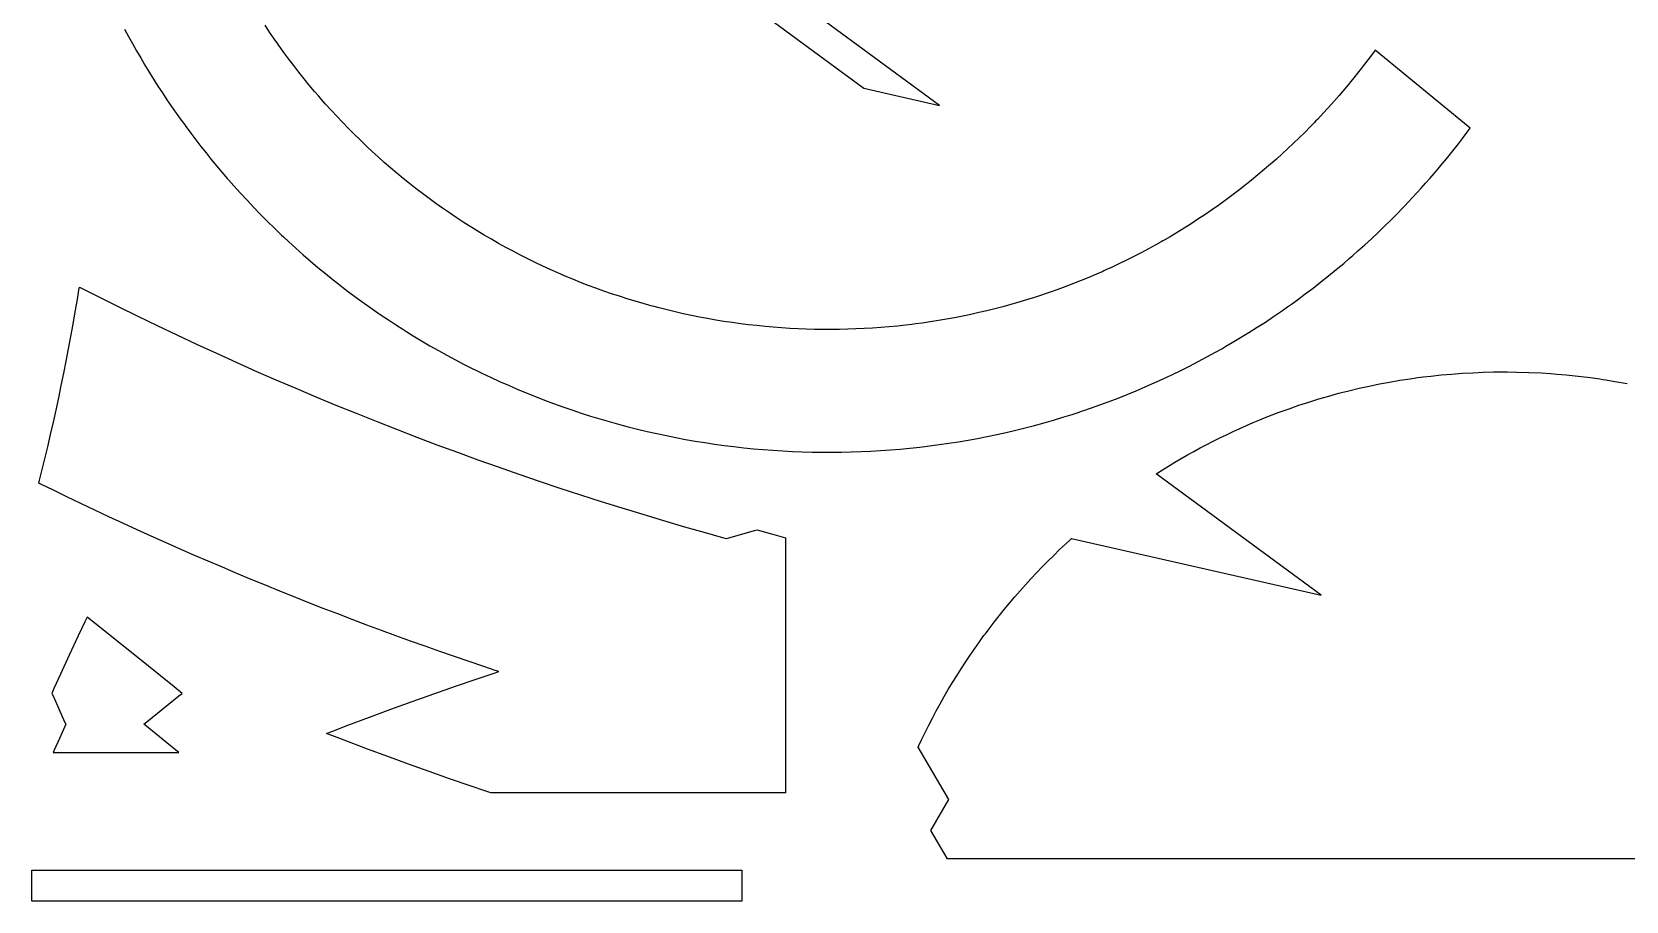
# Model space of a CAD drawing. Extents: x 0 to 1075, y 886 to 1633.
# Drawn here: x 0 to 584, y 886 to 1204 of the extents above; entities that cross this region are included whole.
import ezdxf

# ---------------------------------------------------------------- set-up
doc = ezdxf.new("R2010")
doc.units = 0
doc.header["$MEASUREMENT"] = 0
doc.layers.get('0').update_dxf_attribs({"true_color": 0xffffff})

msp = doc.modelspace()

# ---------------------------------------------------------------- linework, layer by layer
at = {"color": 0}
for p, q in [((104.635, 1330.66), (304.714, 1183.34)), ((332.378, 1177.05), (124.755, 1329.92)), ((33.9565, 1204.98), (35.3894, 1202.32)), ((87.044, 1203.91), (85.3722, 1206.42)), ((88.7467, 1201.42), (87.044, 1203.91)), ((35.3894, 1202.32), (36.85, 1199.67)), ((36.85, 1199.67), (38.3382, 1197.04)), ((38.3382, 1197.04), (39.8537, 1194.42)), ((90.0428, 1199.56), (88.7467, 1201.42)), ((90.4799, 1198.95), (90.0428, 1199.56)), ((90.9208, 1198.33), (90.4799, 1198.95)), ((92.2589, 1196.48), (90.9208, 1198.33)), ((491.889, 1197.31), (491.267, 1196.45)), ((526.69, 1168.65), (491.889, 1197.31)), ((39.8537, 1194.42), (41.3965, 1191.82)), ((41.3965, 1191.82), (42.5707, 1189.88)), ((94.0675, 1194.03), (92.2589, 1196.48)), ((95.9057, 1191.61), (94.0675, 1194.03)), ((97.7731, 1189.21), (95.9057, 1191.61)), ((489.369, 1193.89), (486.793, 1190.51)), ((491.267, 1196.45), (489.369, 1193.89)), ((42.5707, 1189.88), (42.9665, 1189.23)), ((42.9665, 1189.23), (43.3604, 1188.59)), ((43.3604, 1188.59), (44.5557, 1186.68)), ((44.5557, 1186.68), (46.1711, 1184.14)), ((99.6694, 1186.83), (97.7731, 1189.21)), ((101.595, 1184.48), (99.6694, 1186.83)), ((484.158, 1187.18), (481.467, 1183.9)), ((486.793, 1190.51), (484.158, 1187.18)), ((46.1711, 1184.14), (47.8125, 1181.62)), ((47.8125, 1181.62), (49.48, 1179.11)), ((103.548, 1182.14), (101.595, 1184.48)), ((105.032, 1180.41), (103.548, 1182.14)), ((105.531, 1179.83), (105.032, 1180.41)), ((106.03, 1179.26), (105.531, 1179.83)), ((304.714, 1183.34), (332.378, 1177.05)), ((478.718, 1180.66), (475.915, 1177.47)), ((481.467, 1183.9), (478.718, 1180.66)), ((49.48, 1179.11), (51.1732, 1176.62)), ((51.1732, 1176.62), (52.8921, 1174.15)), ((52.8921, 1174.15), (54.6364, 1171.7)), ((107.541, 1177.55), (106.03, 1179.26)), ((109.578, 1175.29), (107.541, 1177.55)), ((111.643, 1173.06), (109.578, 1175.29)), ((473.057, 1174.33), (470.879, 1172)), ((475.915, 1177.47), (473.057, 1174.33)), ((54.6364, 1171.7), (55.9606, 1169.87)), ((55.9606, 1169.87), (56.4063, 1169.26)), ((56.4063, 1169.26), (56.8554, 1168.65)), ((56.8554, 1168.65), (58.2154, 1166.82)), ((113.734, 1170.85), (111.643, 1173.06)), ((115.852, 1168.66), (113.734, 1170.85)), ((117.997, 1166.51), (115.852, 1168.66)), ((468.157, 1169.18), (466.149, 1167.16)), ((469.65, 1170.72), (468.157, 1169.18)), ((470.144, 1171.23), (469.65, 1170.72)), ((470.879, 1172), (470.144, 1171.23)), ((525.283, 1166.76), (526.34, 1168.17)), ((526.34, 1168.17), (526.69, 1168.65)), ((58.2154, 1166.82), (60.0494, 1164.41)), ((60.0494, 1164.41), (61.9081, 1162.01)), ((61.9081, 1162.01), (63.7911, 1159.63)), ((120.168, 1164.38), (117.997, 1166.51)), ((121.812, 1162.79), (120.168, 1164.38)), ((122.365, 1162.27), (121.812, 1162.79)), ((122.912, 1161.75), (122.365, 1162.27)), ((462.061, 1163.18), (459.985, 1161.22)), ((464.117, 1165.16), (462.061, 1163.18)), ((466.149, 1167.16), (464.117, 1165.16)), ((520.971, 1161.15), (522.422, 1163.01)), ((522.422, 1163.01), (523.861, 1164.88)), ((523.861, 1164.88), (525.283, 1166.76)), ((63.7911, 1159.63), (65.6983, 1157.27)), ((65.6983, 1157.27), (67.6297, 1154.93)), ((124.567, 1160.21), (122.912, 1161.75)), ((126.794, 1158.18), (124.567, 1160.21)), ((129.046, 1156.17), (126.794, 1158.18)), ((131.323, 1154.2), (129.046, 1156.17)), ((455.764, 1157.38), (454.16, 1155.96)), ((457.885, 1159.29), (455.764, 1157.38)), ((459.985, 1161.22), (457.885, 1159.29)), ((516.524, 1155.66), (518.021, 1157.48)), ((518.021, 1157.48), (519.503, 1159.31)), ((519.503, 1159.31), (520.971, 1161.15)), ((67.6297, 1154.93), (69.5851, 1152.61)), ((69.5851, 1152.61), (71.0667, 1150.88)), ((71.0667, 1150.88), (71.5644, 1150.31)), ((71.5644, 1150.31), (72.1543, 1149.63)), ((133.623, 1152.25), (131.323, 1154.2)), ((135.947, 1150.33), (133.623, 1152.25)), ((138.294, 1148.43), (135.947, 1150.33)), ((448.981, 1151.56), (446.625, 1149.63)), ((451.313, 1153.51), (448.981, 1151.56)), ((453.047, 1154.99), (451.313, 1153.51)), ((453.621, 1155.49), (453.047, 1154.99)), ((454.16, 1155.96), (453.621, 1155.49)), ((510.389, 1148.5), (511.944, 1150.27)), ((511.944, 1150.27), (513.485, 1152.06)), ((513.485, 1152.06), (515.011, 1153.85)), ((515.011, 1153.85), (516.524, 1155.66)), ((72.1543, 1149.63), (73.9406, 1147.61)), ((73.9406, 1147.61), (76.3492, 1144.94)), ((76.3492, 1144.94), (78.7899, 1142.3)), ((140.069, 1147.03), (138.294, 1148.43)), ((140.665, 1146.57), (140.069, 1147.03)), ((141.264, 1146.11), (140.665, 1146.57)), ((143.069, 1144.73), (141.264, 1146.11)), ((145.497, 1142.92), (143.069, 1144.73)), ((441.844, 1145.87), (439.421, 1144.03)), ((444.246, 1147.74), (441.844, 1145.87)), ((446.625, 1149.63), (444.246, 1147.74)), ((505.637, 1143.27), (507.236, 1145)), ((507.236, 1145), (508.819, 1146.75)), ((508.819, 1146.75), (510.389, 1148.5)), ((78.7899, 1142.3), (81.2624, 1139.68)), ((81.2624, 1139.68), (83.7665, 1137.1)), ((147.946, 1141.13), (145.497, 1142.92)), ((150.417, 1139.38), (147.946, 1141.13)), ((152.91, 1137.66), (150.417, 1139.38)), ((432.039, 1138.71), (429.55, 1137.01)), ((433.892, 1140.01), (432.039, 1138.71)), ((434.506, 1140.44), (433.892, 1140.01)), ((435.126, 1140.88), (434.506, 1140.44)), ((436.975, 1142.22), (435.126, 1140.88)), ((439.421, 1144.03), (436.975, 1142.22)), ((500.083, 1137.46), (501.824, 1139.24)), ((501.824, 1139.24), (502.4, 1139.84)), ((502.4, 1139.84), (502.808, 1140.27)), ((502.808, 1140.27), (504.026, 1141.55)), ((504.026, 1141.55), (505.637, 1143.27)), ((83.7665, 1137.1), (86.3018, 1134.55)), ((86.3018, 1134.55), (88.8682, 1132.03)), ((155.422, 1135.97), (152.91, 1137.66)), ((157.957, 1134.31), (155.422, 1135.97)), ((159.871, 1133.09), (157.957, 1134.31)), ((160.513, 1132.68), (159.871, 1133.09)), ((161.153, 1132.28), (160.513, 1132.68)), ((424.511, 1133.69), (421.963, 1132.08)), ((427.04, 1135.33), (424.511, 1133.69)), ((429.55, 1137.01), (427.04, 1135.33)), ((492.979, 1130.47), (495.374, 1132.77)), ((495.374, 1132.77), (497.742, 1135.1)), ((497.742, 1135.1), (500.083, 1137.46)), ((88.8682, 1132.03), (90.8122, 1130.16)), ((90.8122, 1130.16), (91.4653, 1129.55)), ((91.4653, 1129.55), (92.1126, 1128.93)), ((92.1126, 1128.93), (94.0697, 1127.11)), ((94.0697, 1127.11), (96.7036, 1124.71)), ((163.085, 1131.09), (161.153, 1132.28)), ((165.678, 1129.52), (163.085, 1131.09)), ((168.29, 1127.99), (165.678, 1129.52)), ((170.921, 1126.49), (168.29, 1127.99)), ((413.542, 1127.07), (411.561, 1125.95)), ((414.199, 1127.44), (413.542, 1127.07)), ((414.853, 1127.82), (414.199, 1127.44)), ((416.806, 1128.96), (414.853, 1127.82)), ((419.394, 1130.51), (416.806, 1128.96)), ((421.963, 1132.08), (419.394, 1130.51)), ((488.114, 1125.94), (490.56, 1128.19)), ((490.56, 1128.19), (492.979, 1130.47)), ((96.7036, 1124.71), (99.3665, 1122.34)), ((99.3665, 1122.34), (102.058, 1120)), ((173.569, 1125.03), (170.921, 1126.49)), ((176.236, 1123.59), (173.569, 1125.03)), ((178.921, 1122.19), (176.236, 1123.59)), ((180.944, 1121.17), (178.921, 1122.19)), ((181.622, 1120.83), (180.944, 1121.17)), ((403.542, 1121.68), (400.833, 1120.32)), ((406.232, 1123.07), (403.542, 1121.68)), ((408.906, 1124.5), (406.232, 1123.07)), ((411.561, 1125.95), (408.906, 1124.5)), ((482.468, 1120.94), (483.147, 1121.53)), ((483.147, 1121.53), (483.774, 1122.07)), ((483.774, 1122.07), (485.643, 1123.72)), ((485.643, 1123.72), (488.114, 1125.94)), ((102.058, 1120), (104.778, 1117.7)), ((104.778, 1117.7), (107.527, 1115.43)), ((107.527, 1115.43), (110.303, 1113.19)), ((182.299, 1120.49), (181.622, 1120.83)), ((184.336, 1119.5), (182.299, 1120.49)), ((187.067, 1118.2), (184.336, 1119.5)), ((189.811, 1116.93), (187.067, 1118.2)), ((192.571, 1115.7), (189.811, 1116.93)), ((195.346, 1114.51), (192.571, 1115.7)), ((389.842, 1115.23), (387.057, 1114.04)), ((391.922, 1116.14), (389.842, 1115.23)), ((392.612, 1116.45), (391.922, 1116.14)), ((393.304, 1116.76), (392.612, 1116.45)), ((395.369, 1117.71), (393.304, 1116.76)), ((398.11, 1119), (395.369, 1117.71)), ((400.833, 1120.32), (398.11, 1119)), ((474.876, 1114.6), (477.661, 1116.88)), ((477.661, 1116.88), (480.418, 1119.18)), ((480.418, 1119.18), (482.468, 1120.94)), ((16.6547, 1105.96), (17.21, 1109.36)), ((17.21, 1109.36), (17.3907, 1110.49)), ((17.3907, 1110.49), (19.1633, 1109.58)), ((19.1633, 1109.58), (24.4928, 1106.89)), ((110.303, 1113.19), (112.402, 1111.53)), ((112.402, 1111.53), (113.106, 1110.99)), ((113.106, 1110.99), (113.814, 1110.44)), ((113.814, 1110.44), (115.95, 1108.81)), ((198.135, 1113.35), (195.346, 1114.51)), ((200.936, 1112.22), (198.135, 1113.35)), ((203.753, 1111.13), (200.936, 1112.22)), ((206.582, 1110.07), (203.753, 1111.13)), ((209.424, 1109.05), (206.582, 1110.07)), ((375.776, 1109.64), (372.924, 1108.63)), ((378.617, 1110.69), (375.776, 1109.64)), ((381.444, 1111.77), (378.617, 1110.69)), ((384.257, 1112.89), (381.444, 1111.77)), ((387.057, 1114.04), (384.257, 1112.89)), ((466.36, 1107.98), (469.225, 1110.15)), ((469.225, 1110.15), (472.064, 1112.36)), ((472.064, 1112.36), (474.876, 1114.6)), ((15.8926, 1101.44), (16.6547, 1105.96)), ((24.4928, 1106.89), (31.6165, 1103.33)), ((115.95, 1108.81), (118.819, 1106.67)), ((118.819, 1106.67), (121.715, 1104.56)), ((121.715, 1104.56), (124.637, 1102.49)), ((212.278, 1108.06), (209.424, 1109.05)), ((215.144, 1107.11), (212.278, 1108.06)), ((218.024, 1106.19), (215.144, 1107.11)), ((220.914, 1105.31), (218.024, 1106.19)), ((223.815, 1104.46), (220.914, 1105.31)), ((225.999, 1103.85), (223.815, 1104.46)), ((226.728, 1103.65), (225.999, 1103.85)), ((227.462, 1103.45), (226.728, 1103.65)), ((358.501, 1104.1), (355.589, 1103.3)), ((361.406, 1104.93), (358.501, 1104.1)), ((364.3, 1105.81), (361.406, 1104.93)), ((367.185, 1106.71), (364.3, 1105.81)), ((369.34, 1107.41), (367.185, 1106.71)), ((370.057, 1107.65), (369.34, 1107.41)), ((370.775, 1107.89), (370.057, 1107.65)), ((372.924, 1108.63), (370.775, 1107.89)), ((459.822, 1103.22), (460.549, 1103.74)), ((460.549, 1103.74), (461.282, 1104.26)), ((461.282, 1104.26), (463.467, 1105.84)), ((463.467, 1105.84), (466.36, 1107.98)), ((15.1047, 1096.92), (15.8926, 1101.44)), ((31.6165, 1103.33), (38.7618, 1099.82)), ((38.7618, 1099.82), (45.9283, 1096.36)), ((124.637, 1102.49), (127.584, 1100.45)), ((127.584, 1100.45), (130.556, 1098.46)), ((130.556, 1098.46), (133.552, 1096.5)), ((229.669, 1102.87), (227.462, 1103.45)), ((232.619, 1102.12), (229.669, 1102.87)), ((235.576, 1101.42), (232.619, 1102.12)), ((238.54, 1100.74), (235.576, 1101.42)), ((241.511, 1100.11), (238.54, 1100.74)), ((244.489, 1099.51), (241.511, 1100.11)), ((247.472, 1098.95), (244.489, 1099.51)), ((250.461, 1098.43), (247.472, 1098.95)), ((253.456, 1097.94), (250.461, 1098.43)), ((256.454, 1097.49), (253.456, 1097.94)), ((328.989, 1097.75), (325.997, 1097.32)), ((331.974, 1098.22), (328.989, 1097.75)), ((334.951, 1098.73), (331.974, 1098.22)), ((337.924, 1099.27), (334.951, 1098.73)), ((340.888, 1099.86), (337.924, 1099.27)), ((343.844, 1100.47), (340.888, 1099.86)), ((346.793, 1101.13), (343.844, 1100.47)), ((349.733, 1101.82), (346.793, 1101.13)), ((352.665, 1102.54), (349.733, 1101.82)), ((355.589, 1103.3), (352.665, 1102.54)), ((448.731, 1095.76), (451.721, 1097.7)), ((451.721, 1097.7), (454.688, 1099.67)), ((454.688, 1099.67), (457.631, 1101.69)), ((457.631, 1101.69), (459.822, 1103.22)), ((13.4509, 1087.9), (14.2907, 1092.41)), ((14.2907, 1092.41), (15.1047, 1096.92)), ((45.9283, 1096.36), (53.1157, 1092.94)), ((53.1157, 1092.94), (60.3239, 1089.57)), ((133.552, 1096.5), (135.815, 1095.05)), ((135.815, 1095.05), (136.573, 1094.57)), ((136.573, 1094.57), (137.331, 1094.09)), ((137.331, 1094.09), (139.617, 1092.68)), ((139.617, 1092.68), (142.683, 1090.84)), ((259.457, 1097.07), (256.454, 1097.49)), ((262.465, 1096.7), (259.457, 1097.07)), ((265.478, 1096.36), (262.465, 1096.7)), ((268.493, 1096.05), (265.478, 1096.36)), ((271.511, 1095.79), (268.493, 1096.05)), ((274.533, 1095.56), (271.511, 1095.79)), ((277.558, 1095.36), (274.533, 1095.56)), ((280.585, 1095.21), (277.558, 1095.36)), ((283.612, 1095.09), (280.585, 1095.21)), ((286.643, 1095.01), (283.612, 1095.09)), ((289.674, 1094.96), (286.643, 1095.01)), ((292.706, 1094.95), (289.674, 1094.96)), ((295.739, 1094.98), (292.706, 1094.95)), ((298.771, 1095.05), (295.739, 1094.98)), ((301.804, 1095.15), (298.771, 1095.05)), ((304.836, 1095.29), (301.804, 1095.15)), ((307.868, 1095.47), (304.836, 1095.29)), ((310.897, 1095.68), (307.868, 1095.47)), ((313.926, 1095.94), (310.897, 1095.68)), ((316.953, 1096.23), (313.926, 1095.94)), ((319.978, 1096.55), (316.953, 1096.23)), ((322.246, 1096.82), (319.978, 1096.55)), ((323, 1096.92), (322.246, 1096.82)), ((323.75, 1097.01), (323, 1096.92)), ((325.997, 1097.32), (323.75, 1097.01)), ((439.617, 1090.16), (442.678, 1091.99)), ((442.678, 1091.99), (445.715, 1093.85)), ((445.715, 1093.85), (448.731, 1095.76)), ((12.5852, 1083.4), (13.4509, 1087.9)), ((60.3239, 1089.57), (67.5528, 1086.24)), ((67.5528, 1086.24), (74.8018, 1082.97)), ((142.683, 1090.84), (145.772, 1089.03)), ((145.772, 1089.03), (148.883, 1087.26)), ((148.883, 1087.26), (152.015, 1085.52)), ((430.275, 1084.88), (433.415, 1086.61)), ((433.415, 1086.61), (435.757, 1087.92)), ((435.757, 1087.92), (436.535, 1088.37)), ((436.535, 1088.37), (437.307, 1088.81)), ((437.307, 1088.81), (439.617, 1090.16)), ((11.6937, 1078.9), (12.5852, 1083.4)), ((74.8018, 1082.97), (82.0711, 1079.73)), ((152.015, 1085.52), (155.169, 1083.83)), ((155.169, 1083.83), (158.344, 1082.17)), ((158.344, 1082.17), (160.739, 1080.96)), ((160.739, 1080.96), (161.54, 1080.56)), ((161.54, 1080.56), (162.34, 1080.16)), ((162.34, 1080.16), (164.749, 1078.98)), ((420.733, 1079.95), (423.933, 1081.56)), ((423.933, 1081.56), (427.115, 1083.2)), ((427.115, 1083.2), (430.275, 1084.88)), ((9.8331, 1069.92), (10.7763, 1074.41)), ((10.7763, 1074.41), (11.6937, 1078.9)), ((82.0711, 1079.73), (89.3601, 1076.55)), ((89.3601, 1076.55), (96.6689, 1073.41)), ((164.749, 1078.98), (167.976, 1077.45)), ((167.976, 1077.45), (171.222, 1075.96)), ((171.222, 1075.96), (174.485, 1074.5)), ((174.485, 1074.5), (177.765, 1073.09)), ((407.736, 1073.94), (410.196, 1075.01)), ((410.196, 1075.01), (411.013, 1075.38)), ((411.013, 1075.38), (411.829, 1075.75)), ((411.829, 1075.75), (414.272, 1076.86)), ((414.272, 1076.86), (417.513, 1078.39)), ((417.513, 1078.39), (420.733, 1079.95)), ((489.765, 1074.23), (493.494, 1075)), ((493.494, 1075), (497.235, 1075.7)), ((497.235, 1075.7), (500.986, 1076.34)), ((500.986, 1076.34), (504.749, 1076.92)), ((504.749, 1076.92), (507.578, 1077.32)), ((507.578, 1077.32), (508.521, 1077.44)), ((508.521, 1077.44), (509.474, 1077.57)), ((509.474, 1077.57), (512.335, 1077.9)), ((512.335, 1077.9), (516.154, 1078.31)), ((516.154, 1078.31), (519.981, 1078.65)), ((519.981, 1078.65), (523.81, 1078.92)), ((523.81, 1078.92), (527.644, 1079.14)), ((527.644, 1079.14), (531.482, 1079.29)), ((531.482, 1079.29), (535.321, 1079.39)), ((535.321, 1079.39), (538.203, 1079.42)), ((538.203, 1079.42), (539.162, 1079.42)), ((539.162, 1079.42), (540.3, 1079.42)), ((540.3, 1079.42), (543.711, 1079.38)), ((543.711, 1079.38), (548.256, 1079.24)), ((548.256, 1079.24), (552.799, 1079.03)), ((552.799, 1079.03), (556.203, 1078.81)), ((556.203, 1078.81), (557.336, 1078.73)), ((557.336, 1078.73), (558.461, 1078.64)), ((558.461, 1078.64), (561.833, 1078.34)), ((561.833, 1078.34), (566.322, 1077.87)), ((566.322, 1077.87), (570.801, 1077.31)), ((570.801, 1077.31), (574.154, 1076.84)), ((574.154, 1076.84), (575.269, 1076.67)), ((575.269, 1076.67), (576.39, 1076.5)), ((576.39, 1076.5), (579.744, 1075.94)), ((579.744, 1075.94), (584.204, 1075.12)), ((8.864, 1065.44), (9.8331, 1069.92)), ((96.6689, 1073.41), (103.997, 1070.32)), ((103.997, 1070.32), (111.344, 1067.27)), ((177.765, 1073.09), (181.063, 1071.72)), ((181.063, 1071.72), (184.375, 1070.39)), ((184.375, 1070.39), (187.704, 1069.1)), ((187.704, 1069.1), (191.049, 1067.85)), ((391.103, 1067.33), (394.461, 1068.57)), ((394.461, 1068.57), (397.804, 1069.85)), ((397.804, 1069.85), (401.132, 1071.17)), ((401.132, 1071.17), (404.442, 1072.53)), ((404.442, 1072.53), (407.736, 1073.94)), ((467.66, 1068.38), (471.307, 1069.51)), ((471.307, 1069.51), (474.974, 1070.57)), ((474.974, 1070.57), (477.735, 1071.34)), ((477.735, 1071.34), (478.657, 1071.58)), ((478.657, 1071.58), (479.578, 1071.82)), ((479.578, 1071.82), (482.346, 1072.52)), ((482.346, 1072.52), (486.049, 1073.41)), ((486.049, 1073.41), (489.765, 1074.23)), ((7.8693, 1060.96), (8.864, 1065.44)), ((111.344, 1067.27), (118.711, 1064.27)), ((118.711, 1064.27), (126.096, 1061.32)), ((191.049, 1067.85), (194.408, 1066.64)), ((194.408, 1066.64), (197.783, 1065.47)), ((197.783, 1065.47), (201.172, 1064.34)), ((201.172, 1064.34), (204.576, 1063.26)), ((204.576, 1063.26), (207.993, 1062.22)), ((374.111, 1061.77), (377.533, 1062.8)), ((377.533, 1062.8), (380.943, 1063.87)), ((380.943, 1063.87), (383.492, 1064.69)), ((383.492, 1064.69), (384.34, 1064.98)), ((384.34, 1064.98), (385.189, 1065.26)), ((385.189, 1065.26), (387.729, 1066.13)), ((387.729, 1066.13), (391.103, 1067.33)), ((450.606, 1062.22), (453.267, 1063.28)), ((453.267, 1063.28), (456.833, 1064.64)), ((456.833, 1064.64), (460.422, 1065.95)), ((460.422, 1065.95), (464.031, 1067.19)), ((464.031, 1067.19), (467.66, 1068.38)), ((6.8487, 1056.49), (7.8693, 1060.96)), ((126.096, 1061.32), (133.5, 1058.41)), ((133.5, 1058.41), (140.922, 1055.55)), ((207.993, 1062.22), (211.424, 1061.22)), ((211.424, 1061.22), (214.004, 1060.49)), ((214.004, 1060.49), (214.867, 1060.26)), ((214.867, 1060.26), (215.735, 1060.02)), ((215.735, 1060.02), (218.346, 1059.33)), ((218.346, 1059.33), (221.835, 1058.45)), ((221.835, 1058.45), (225.331, 1057.62)), ((225.331, 1057.62), (228.836, 1056.82)), ((228.836, 1056.82), (232.349, 1056.07)), ((353.349, 1056.5), (356.835, 1057.27)), ((356.835, 1057.27), (360.311, 1058.08)), ((360.311, 1058.08), (363.778, 1058.94)), ((363.778, 1058.94), (367.233, 1059.84)), ((367.233, 1059.84), (370.678, 1060.78)), ((370.678, 1060.78), (374.111, 1061.77)), ((437.468, 1056.42), (439.893, 1057.57)), ((439.893, 1057.57), (442.331, 1058.68)), ((442.331, 1058.68), (444.782, 1059.77)), ((444.782, 1059.77), (447.246, 1060.83)), ((447.246, 1060.83), (449.101, 1061.61)), ((449.101, 1061.61), (449.722, 1061.86)), ((449.722, 1061.86), (450.606, 1062.22)), ((4.7306, 1047.57), (5.8025, 1052.03)), ((5.8025, 1052.03), (6.8487, 1056.49)), ((140.922, 1055.55), (148.361, 1052.74)), ((148.361, 1052.74), (155.819, 1049.98)), ((232.349, 1056.07), (235.869, 1055.37)), ((235.869, 1055.37), (239.397, 1054.71)), ((239.397, 1054.71), (242.931, 1054.08)), ((242.931, 1054.08), (246.472, 1053.51)), ((246.472, 1053.51), (250.018, 1052.98)), ((250.018, 1052.98), (253.569, 1052.49)), ((253.569, 1052.49), (257.126, 1052.04)), ((257.126, 1052.04), (260.688, 1051.64)), ((260.688, 1051.64), (264.254, 1051.28)), ((264.254, 1051.28), (267.824, 1050.96)), ((267.824, 1050.96), (271.396, 1050.69)), ((314.396, 1050.84), (317.976, 1051.14)), ((317.976, 1051.14), (321.556, 1051.48)), ((321.556, 1051.48), (325.133, 1051.87)), ((325.133, 1051.87), (327.814, 1052.18)), ((327.814, 1052.18), (328.707, 1052.3)), ((328.707, 1052.3), (329.593, 1052.41)), ((329.593, 1052.41), (332.25, 1052.77)), ((332.25, 1052.77), (335.786, 1053.28)), ((335.786, 1053.28), (339.315, 1053.84)), ((339.315, 1053.84), (342.836, 1054.44)), ((342.836, 1054.44), (346.349, 1055.08)), ((346.349, 1055.08), (349.853, 1055.77)), ((349.853, 1055.77), (353.349, 1056.5)), ((425.55, 1050.3), (427.906, 1051.58)), ((427.906, 1051.58), (430.275, 1052.83)), ((430.275, 1052.83), (432.658, 1054.06)), ((432.658, 1054.06), (435.057, 1055.25)), ((435.057, 1055.25), (437.468, 1056.42)), ((3.633, 1043.12), (4.7306, 1047.57)), ((155.819, 1049.98), (163.294, 1047.26)), ((163.294, 1047.26), (170.788, 1044.59)), ((271.396, 1050.69), (274.972, 1050.46)), ((274.972, 1050.46), (278.551, 1050.28)), ((278.551, 1050.28), (282.132, 1050.14)), ((282.132, 1050.14), (285.715, 1050.04)), ((285.715, 1050.04), (289.299, 1049.99)), ((289.299, 1049.99), (292.885, 1049.98)), ((292.885, 1049.98), (296.471, 1050.01)), ((296.471, 1050.01), (300.057, 1050.09)), ((300.057, 1050.09), (303.643, 1050.21)), ((303.643, 1050.21), (307.228, 1050.38)), ((307.228, 1050.38), (310.813, 1050.59)), ((310.813, 1050.59), (314.396, 1050.84)), ((416.275, 1044.92), (418.571, 1046.3)), ((418.571, 1046.3), (420.882, 1047.66)), ((420.882, 1047.66), (423.208, 1048.99)), ((423.208, 1048.99), (425.55, 1050.3)), ((2.5097, 1038.67), (2.7937, 1039.78)), ((2.7937, 1039.78), (3.633, 1043.12)), ((170.788, 1044.59), (178.299, 1041.97)), ((178.299, 1041.97), (185.825, 1039.4)), ((185.825, 1039.4), (193.369, 1036.87)), ((411.731, 1042.07), (412.294, 1042.43)), ((472.111, 997.611), (411.731, 1042.07)), ((412.294, 1042.43), (413.994, 1043.51)), ((413.994, 1043.51), (416.275, 1044.92)), ((3.787, 1038.04), (2.5097, 1038.67)), ((7.6243, 1036.16), (3.787, 1038.04)), ((12.7494, 1033.68), (7.6243, 1036.16)), ((17.8847, 1031.22), (12.7494, 1033.68)), ((193.369, 1036.87), (200.929, 1034.39)), ((200.929, 1034.39), (208.506, 1031.96)), ((23.0304, 1028.78), (17.8847, 1031.22)), ((28.1861, 1026.36), (23.0304, 1028.78)), ((208.506, 1031.96), (216.099, 1029.58)), ((216.099, 1029.58), (223.707, 1027.25)), ((33.3521, 1023.97), (28.1861, 1026.36)), ((38.5279, 1021.59), (33.3521, 1023.97)), ((223.707, 1027.25), (231.332, 1024.96)), ((231.332, 1024.96), (238.971, 1022.72)), ((238.971, 1022.72), (246.625, 1020.53)), ((43.7137, 1019.24), (38.5279, 1021.59)), ((48.9094, 1016.92), (43.7137, 1019.24)), ((54.115, 1014.61), (48.9094, 1016.92)), ((246.625, 1020.53), (252.376, 1018.92)), ((252.376, 1018.92), (254.294, 1018.39)), ((254.294, 1018.39), (255.242, 1018.65)), ((255.242, 1018.65), (259.968, 1019.97)), ((259.968, 1019.97), (264.69, 1021.31)), ((264.69, 1021.31), (265.633, 1021.58)), ((265.633, 1021.58), (266.499, 1021.33)), ((266.499, 1021.33), (270.828, 1020.1)), ((270.828, 1020.1), (275.16, 1018.89)), ((275.16, 1018.89), (276.028, 1018.65)), ((276.028, 1018.65), (276.028, 925.232)), ((376.389, 1014.3), (378.569, 1016.35)), ((378.569, 1016.35), (380.221, 1017.87)), ((380.221, 1017.87), (380.776, 1018.37)), ((380.776, 1018.37), (472.111, 997.611)), ((59.3301, 1012.33), (54.115, 1014.61)), ((64.5551, 1010.07), (59.3301, 1012.33)), ((69.7896, 1007.83), (64.5551, 1010.07)), ((370.006, 1007.99), (372.107, 1010.12)), ((372.107, 1010.12), (374.233, 1012.22)), ((374.233, 1012.22), (376.389, 1014.3)), ((75.0336, 1005.62), (69.7896, 1007.83)), ((80.2869, 1003.42), (75.0336, 1005.62)), ((365.886, 1003.66), (367.932, 1005.84)), ((367.932, 1005.84), (370.006, 1007.99)), ((85.5497, 1001.25), (80.2869, 1003.42)), ((90.8218, 999.107), (85.5497, 1001.25)), ((96.1031, 996.982), (90.8218, 999.107)), ((359.914, 996.962), (361.876, 999.219)), ((361.876, 999.219), (363.868, 1001.45)), ((363.868, 1001.45), (365.886, 1003.66)), ((101.393, 994.881), (96.1031, 996.982)), ((106.693, 992.801), (101.393, 994.881)), ((112.002, 990.746), (106.693, 992.801)), ((356.075, 992.376), (357.981, 994.682)), ((357.981, 994.682), (359.914, 996.962)), ((19.4026, 987.89), (16.9147, 982.679)), ((20.2426, 989.622), (19.4026, 987.89)), ((23.1481, 987.303), (20.2426, 989.622)), ((37.6522, 975.674), (23.1481, 987.303)), ((117.319, 988.712), (112.002, 990.746)), ((122.645, 986.701), (117.319, 988.712)), ((127.98, 984.714), (122.645, 986.701)), ((350.532, 985.318), (352.35, 987.694)), ((352.35, 987.694), (354.199, 990.047)), ((354.199, 990.047), (356.075, 992.376)), ((16.9147, 982.679), (13.6518, 975.704)), ((133.324, 982.75), (127.98, 984.714)), ((138.676, 980.808), (133.324, 982.75)), ((346.99, 980.504), (348.301, 982.317)), ((348.301, 982.317), (348.743, 982.918)), ((348.743, 982.918), (349.186, 983.521)), ((349.186, 983.521), (350.532, 985.318)), ((13.6518, 975.704), (10.4538, 968.7)), ((52.1258, 964.006), (37.6522, 975.674)), ((144.038, 978.889), (138.676, 980.808)), ((149.407, 976.993), (144.038, 978.889)), ((154.785, 975.121), (149.407, 976.993)), ((160.171, 973.271), (154.785, 975.121)), ((341.921, 973.136), (343.581, 975.613)), ((343.581, 975.613), (345.269, 978.068)), ((345.269, 978.068), (346.99, 980.504)), ((165.565, 971.444), (160.171, 973.271)), ((169.617, 970.089), (165.565, 971.444)), ((168.981, 968.982), (170.968, 969.64)), ((170.968, 969.64), (169.617, 970.089)), ((338.7, 968.122), (340.294, 970.639)), ((340.294, 970.639), (341.921, 973.136)), ((8.0961, 963.428), (7.3212, 961.667)), ((10.4538, 968.7), (8.0961, 963.428)), ((55.016, 961.667), (52.1258, 964.006)), ((147.197, 961.511), (155.103, 964.271)), ((155.103, 964.271), (163.026, 966.981)), ((163.026, 966.981), (168.981, 968.982)), ((335.606, 963.029), (337.136, 965.586)), ((337.136, 965.586), (338.7, 968.122)), ((7.3212, 961.667), (7.7382, 960.718)), ((7.7382, 960.718), (9.8442, 955.988)), ((42.1411, 951.271), (53.8467, 960.719)), ((53.8467, 960.719), (55.016, 961.667)), ((131.438, 955.842), (139.308, 958.701)), ((139.308, 958.701), (147.197, 961.511)), ((331.208, 955.249), (332.642, 957.861)), ((332.642, 957.861), (334.107, 960.454)), ((334.107, 960.454), (335.606, 963.029)), ((9.8442, 955.988), (11.9786, 951.269)), ((115.751, 949.972), (123.585, 952.932)), ((123.585, 952.932), (131.438, 955.842)), ((328.44, 949.969), (329.807, 952.618)), ((329.807, 952.618), (331.208, 955.249)), ((12.0144, 949.464), (10.0557, 945.139)), ((11.9786, 951.269), (12.4098, 950.328)), ((12.4098, 950.328), (12.0144, 949.464)), ((40.9693, 950.328), (42.1411, 951.271)), ((42.0435, 949.462), (40.9693, 950.328)), ((52.7761, 940.801), (42.0435, 949.462)), ((107.936, 946.964), (109.887, 947.722)), ((109.8, 946.239), (107.936, 946.964)), ((115.401, 944.087), (109.8, 946.239)), ((109.887, 947.722), (115.751, 949.972)), ((325.806, 944.619), (327.106, 947.303)), ((327.106, 947.303), (328.44, 949.969)), ((8.1209, 940.803), (7.7375, 939.933)), ((10.0557, 945.139), (8.1209, 940.803)), ((53.8483, 939.933), (52.7761, 940.801)), ((122.884, 941.258), (115.401, 944.087)), ((130.384, 938.472), (122.884, 941.258)), ((324.537, 941.919), (324.85, 942.597)), ((335.854, 922.728), (324.537, 941.919)), ((324.85, 942.597), (325.806, 944.619)), ((7.7375, 939.933), (53.8483, 939.933)), ((137.9, 935.733), (130.384, 938.472)), ((145.433, 933.039), (137.9, 935.733)), ((152.982, 930.392), (145.433, 933.039)), ((160.547, 927.789), (152.982, 930.392)), ((166.231, 925.865), (160.547, 927.789)), ((168.128, 925.232), (166.231, 925.865)), ((276.028, 925.232), (168.128, 925.232)), ((329.169, 911.389), (335.854, 922.728)), ((335.297, 900.994), (329.169, 911.389)), ((761.292, 900.994), (335.297, 900.994)), ((0, 896.885), (260.032, 896.885)), ((0, 885.546), (0, 896.885)), ((260.032, 896.885), (260.032, 885.546)), ((260.032, 885.546), (0, 885.546))]:
    msp.add_line(p, q, dxfattribs=at)

doc.saveas('drawing.dxf')
